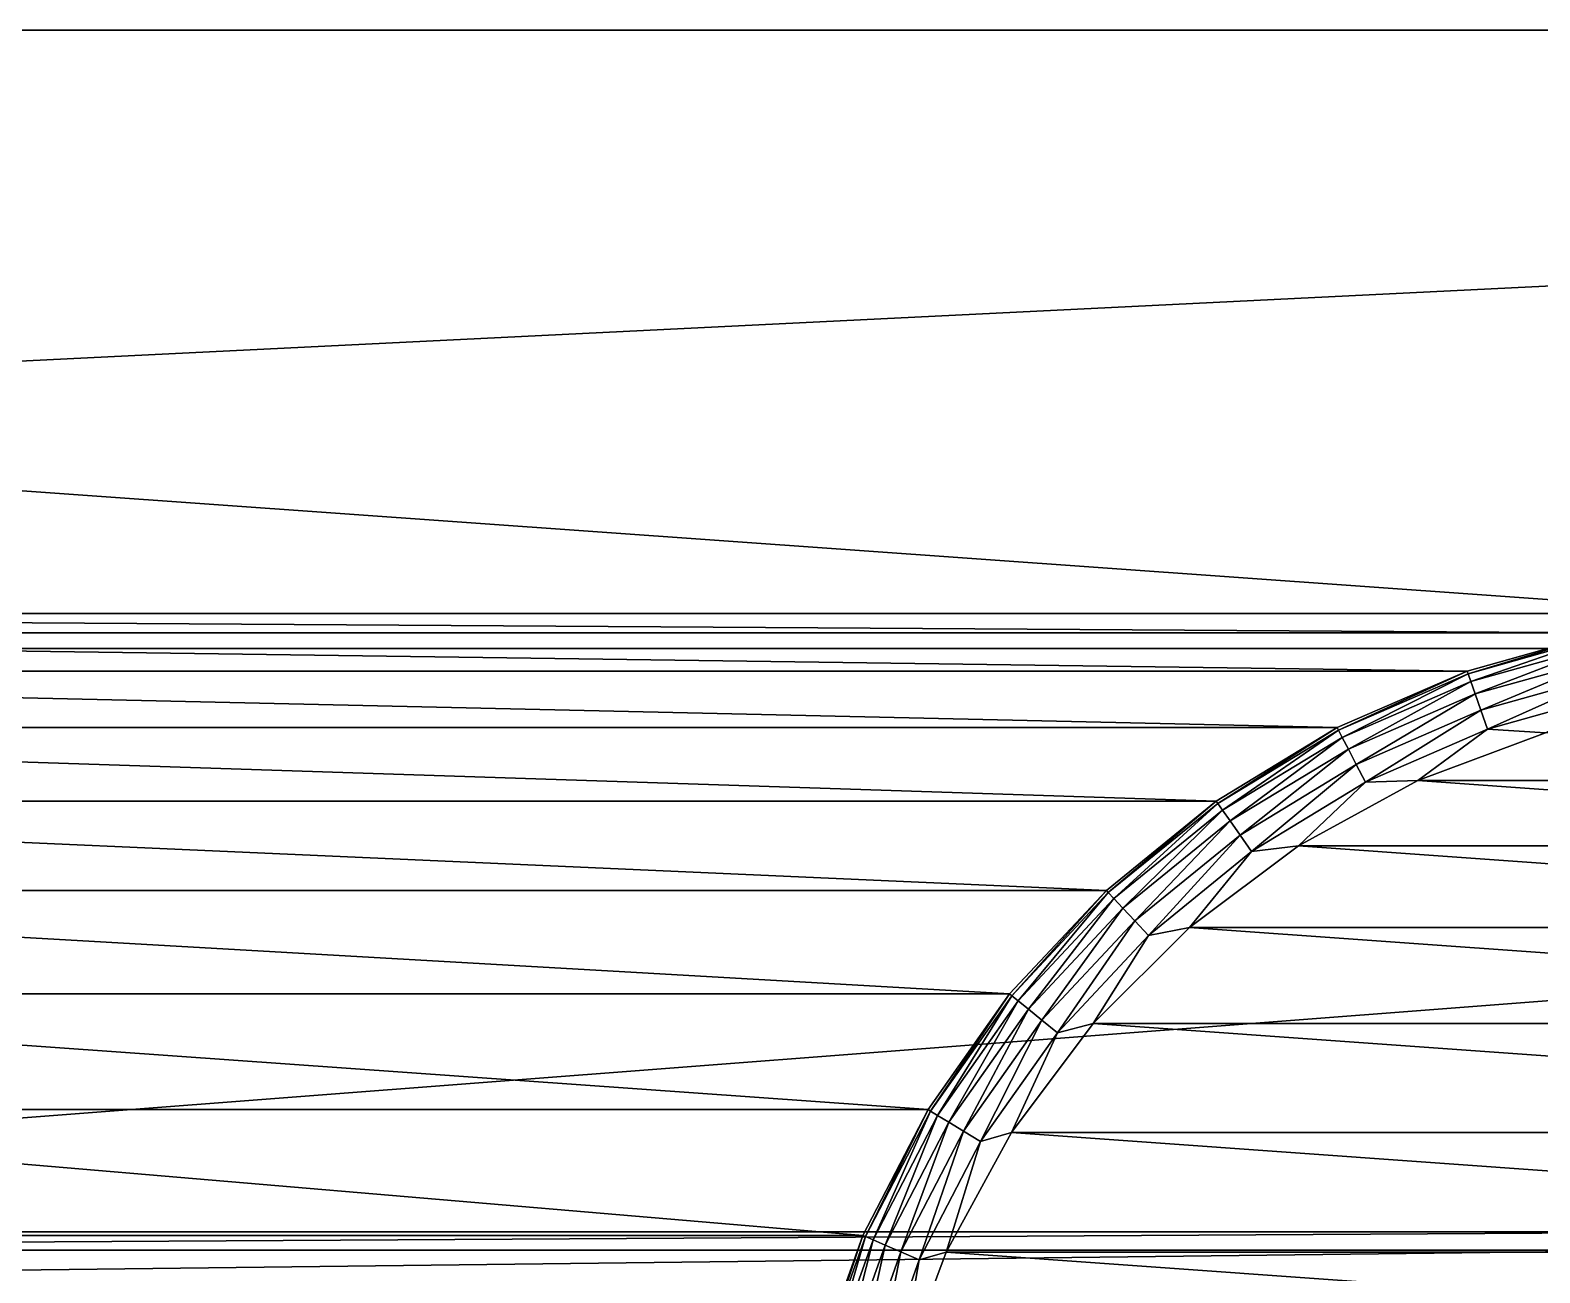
# Model space of a CAD drawing. Extents: x 464 to 15145, y 328 to 7622.
# Drawn here: x 7666 to 9346, y 6240 to 7622 of the extents above; entities that cross this region are included whole.
import ezdxf

# ---------------------------------------------------------------- set-up
doc = ezdxf.new("R2010")
doc.units = 0
doc.layers.get('0').update_dxf_attribs({"linetype": 'CONTINUOUS'})

msp = doc.modelspace()

# ---------------------------------------------------------------- linework, layer by layer
at = {"color": 7}
for points in [[(15145.1, 7622.4), (464.1, 7622.4), (15145.1, 7622.4, -4432), (15145.1, 7622.4)], [(15145.1, 7622.4, -4432), (464.1, 7622.4), (464.1, 7622.4, -4432), (15145.1, 7622.4, -4432)], [(6036.7, 6973.4, -4432), (9572.5, 6973.4, -4432), (464.1, 7622.4, -4432), (6036.7, 6973.4, -4432)], [(464.1, 7622.4, -4432), (9572.5, 6973.4, -4432), (15145.1, 7622.4, -4432), (464.1, 7622.4, -4432)], [(1152, 6934.5), (464.1, 7622.4), (15145.1, 7622.4), (1152, 6934.5)], [(1152, 6934.5), (15145.1, 7622.4), (14457.2, 6934.5), (1152, 6934.5)], [(6192.7, 6951.9, -4432), (9416.4, 6951.9, -4432), (6036.7, 6973.4, -4432), (6192.7, 6951.9, -4432)], [(6036.7, 6973.4, -4432), (9416.4, 6951.9, -4432), (9572.5, 6973.4, -4432), (6036.7, 6973.4, -4432)], [(6344.4, 6909.4, -4432), (9264.7, 6909.4, -4432), (6192.7, 6951.9, -4432), (6344.4, 6909.4, -4432)], [(6192.7, 6951.9, -4432), (9264.7, 6909.4, -4432), (9416.4, 6951.9, -4432), (6192.7, 6951.9, -4432)], [(9264.7, 6909.4, -5124.5), (9265.8, 6906.5, -5148.4), (9416.4, 6951.9, -5124.5), (9264.7, 6909.4, -5124.5)], [(9264.7, 6909.4, -4432), (9264.7, 6909.4, -5124.5), (9416.4, 6951.9, -4432), (9264.7, 6909.4, -4432)], [(9416.4, 6951.9, -4432), (9264.7, 6909.4, -5124.5), (9416.4, 6951.9, -5124.5), (9416.4, 6951.9, -4432)], [(9416.4, 6951.9, -5124.5), (9265.8, 6906.5, -5148.4), (9417, 6948.9, -5148.4), (9416.4, 6951.9, -5124.5)], [(9265.8, 6906.5, -5148.4), (9268.9, 6897.8, -5170.7), (9417, 6948.9, -5148.4), (9265.8, 6906.5, -5148.4)], [(9268.9, 6897.8, -5170.7), (9418.9, 6939.8, -5170.7), (9417, 6948.9, -5148.4), (9268.9, 6897.8, -5170.7)], [(9268.9, 6897.8, -5170.7), (9273.8, 6884, -5189.8), (9418.9, 6939.8, -5170.7), (9268.9, 6897.8, -5170.7)], [(9273.8, 6884, -5189.8), (9421.9, 6925.5, -5189.8), (9418.9, 6939.8, -5170.7), (9273.8, 6884, -5189.8)], [(14457.2, 6934.5, -3744.1), (6006.6, 6285.6, -3744.1), (1152, 6934.5, -3744.1), (14457.2, 6934.5, -3744.1)], [(1152, 6934.5), (14457.2, 6934.5), (1152, 6934.5, -3744.1), (1152, 6934.5)], [(1152, 6934.5, -3744.1), (14457.2, 6934.5), (14457.2, 6934.5, -3744.1), (1152, 6934.5, -3744.1)], [(9602.5, 6285.6, -3744.1), (6006.6, 6285.6, -3744.1), (14457.2, 6934.5, -3744.1), (9602.5, 6285.6, -3744.1)], [(9273.8, 6884, -5189.8), (9280.2, 6865.9, -5204.5), (9421.9, 6925.5, -5189.8), (9273.8, 6884, -5189.8)], [(9280.2, 6865.9, -5204.5), (9425.8, 6906.7, -5204.5), (9421.9, 6925.5, -5189.8), (9280.2, 6865.9, -5204.5)], [(6488.9, 6846.7, -4432), (9120.2, 6846.7, -4432), (6344.4, 6909.4, -4432), (6488.9, 6846.7, -4432)], [(6344.4, 6909.4, -4432), (9120.2, 6846.7, -4432), (9264.7, 6909.4, -4432), (6344.4, 6909.4, -4432)], [(9120.2, 6846.7, -5124.5), (9121.7, 6843.9, -5148.4), (9264.7, 6909.4, -5124.5), (9120.2, 6846.7, -5124.5)], [(9120.2, 6846.7, -4432), (9120.2, 6846.7, -5124.5), (9264.7, 6909.4, -4432), (9120.2, 6846.7, -4432)], [(9264.7, 6909.4, -4432), (9120.2, 6846.7, -5124.5), (9264.7, 6909.4, -5124.5), (9264.7, 6909.4, -4432)], [(9264.7, 6909.4, -5124.5), (9121.7, 6843.9, -5148.4), (9265.8, 6906.5, -5148.4), (9264.7, 6909.4, -5124.5)], [(9121.7, 6843.9, -5148.4), (9125.9, 6835.7, -5170.7), (9265.8, 6906.5, -5148.4), (9121.7, 6843.9, -5148.4)], [(9125.9, 6835.7, -5170.7), (9268.9, 6897.8, -5170.7), (9265.8, 6906.5, -5148.4), (9125.9, 6835.7, -5170.7)], [(9280.2, 6865.9, -5204.5), (9287.6, 6844.9, -5213.7), (9425.8, 6906.7, -5204.5), (9280.2, 6865.9, -5204.5)], [(9287.6, 6844.9, -5213.7), (9430.3, 6884.9, -5213.7), (9425.8, 6906.7, -5204.5), (9287.6, 6844.9, -5213.7)], [(9125.9, 6835.7, -5170.7), (9132.7, 6822.7, -5189.8), (9268.9, 6897.8, -5170.7), (9125.9, 6835.7, -5170.7)], [(9132.7, 6822.7, -5189.8), (9273.8, 6884, -5189.8), (9268.9, 6897.8, -5170.7), (9132.7, 6822.7, -5189.8)], [(9287.6, 6844.9, -5213.7), (9352.1, 6840.7, -5216.8), (9430.3, 6884.9, -5213.7), (9287.6, 6844.9, -5213.7)], [(9132.7, 6822.7, -5189.8), (9141.5, 6805.7, -5204.5), (9273.8, 6884, -5189.8), (9132.7, 6822.7, -5189.8)], [(9141.5, 6805.7, -5204.5), (9280.2, 6865.9, -5204.5), (9273.8, 6884, -5189.8), (9141.5, 6805.7, -5204.5)], [(9141.5, 6805.7, -5204.5), (9151.7, 6785.9, -5213.7), (9280.2, 6865.9, -5204.5), (9141.5, 6805.7, -5204.5)], [(9151.7, 6785.9, -5213.7), (9287.6, 6844.9, -5213.7), (9280.2, 6865.9, -5204.5), (9151.7, 6785.9, -5213.7)], [(6623.5, 6764.8, -4432), (8985.6, 6764.8, -4432), (6488.9, 6846.7, -4432), (6623.5, 6764.8, -4432)], [(6488.9, 6846.7, -4432), (8985.6, 6764.8, -4432), (9120.2, 6846.7, -4432), (6488.9, 6846.7, -4432)], [(8985.6, 6764.8, -5124.5), (8987.5, 6762.3, -5148.4), (9120.2, 6846.7, -5124.5), (8985.6, 6764.8, -5124.5)], [(8985.6, 6764.8, -4432), (8985.6, 6764.8, -5124.5), (9120.2, 6846.7, -4432), (8985.6, 6764.8, -4432)], [(9120.2, 6846.7, -4432), (8985.6, 6764.8, -5124.5), (9120.2, 6846.7, -5124.5), (9120.2, 6846.7, -4432)], [(9120.2, 6846.7, -5124.5), (8987.5, 6762.3, -5148.4), (9121.7, 6843.9, -5148.4), (9120.2, 6846.7, -5124.5)], [(8987.5, 6762.3, -5148.4), (8992.8, 6754.7, -5170.7), (9121.7, 6843.9, -5148.4), (8987.5, 6762.3, -5148.4)], [(8992.8, 6754.7, -5170.7), (9125.9, 6835.7, -5170.7), (9121.7, 6843.9, -5148.4), (8992.8, 6754.7, -5170.7)], [(8992.8, 6754.7, -5170.7), (9001.2, 6742.7, -5189.8), (9125.9, 6835.7, -5170.7), (8992.8, 6754.7, -5170.7)], [(9001.2, 6742.7, -5189.8), (9132.7, 6822.7, -5189.8), (9125.9, 6835.7, -5170.7), (9001.2, 6742.7, -5189.8)], [(9151.7, 6785.9, -5213.7), (9210.1, 6787.8, -5216.8), (9287.6, 6844.9, -5213.7), (9151.7, 6785.9, -5213.7)], [(9210.1, 6787.8, -5216.8), (9352.1, 6840.7, -5216.8), (9287.6, 6844.9, -5213.7), (9210.1, 6787.8, -5216.8)], [(9210.1, 6787.8, -5216.8), (10092.3, 6787.8, -5216.8), (9352.1, 6840.7, -5216.8), (9210.1, 6787.8, -5216.8)], [(9001.2, 6742.7, -5189.8), (9012.3, 6727.1, -5204.5), (9132.7, 6822.7, -5189.8), (9001.2, 6742.7, -5189.8)], [(9012.3, 6727.1, -5204.5), (9141.5, 6805.7, -5204.5), (9132.7, 6822.7, -5189.8), (9012.3, 6727.1, -5204.5)], [(9012.3, 6727.1, -5204.5), (9025.1, 6708.9, -5213.7), (9141.5, 6805.7, -5204.5), (9012.3, 6727.1, -5204.5)], [(9025.1, 6708.9, -5213.7), (9151.7, 6785.9, -5213.7), (9141.5, 6805.7, -5204.5), (9025.1, 6708.9, -5213.7)], [(9025.1, 6708.9, -5213.7), (9077.2, 6715.2, -5216.8), (9151.7, 6785.9, -5213.7), (9025.1, 6708.9, -5213.7)], [(9077.2, 6715.2, -5216.8), (9210.1, 6787.8, -5216.8), (9151.7, 6785.9, -5213.7), (9077.2, 6715.2, -5216.8)], [(9077.2, 6715.2, -5216.8), (10225.3, 6715.2, -5216.8), (9210.1, 6787.8, -5216.8), (9077.2, 6715.2, -5216.8)], [(9210.1, 6787.8, -5216.8), (10225.3, 6715.2, -5216.8), (10092.3, 6787.8, -5216.8), (9210.1, 6787.8, -5216.8)], [(6745.7, 6665.4, -4432), (8863.5, 6665.4, -4432), (6623.5, 6764.8, -4432), (6745.7, 6665.4, -4432)], [(6623.5, 6764.8, -4432), (8863.5, 6665.4, -4432), (8985.6, 6764.8, -4432), (6623.5, 6764.8, -4432)], [(8863.5, 6665.4, -5124.5), (8865.6, 6663.1, -5148.4), (8985.6, 6764.8, -5124.5), (8863.5, 6665.4, -5124.5)], [(8863.5, 6665.4, -4432), (8863.5, 6665.4, -5124.5), (8985.6, 6764.8, -4432), (8863.5, 6665.4, -4432)], [(8985.6, 6764.8, -4432), (8863.5, 6665.4, -5124.5), (8985.6, 6764.8, -5124.5), (8985.6, 6764.8, -4432)], [(8985.6, 6764.8, -5124.5), (8865.6, 6663.1, -5148.4), (8987.5, 6762.3, -5148.4), (8985.6, 6764.8, -5124.5)], [(8865.6, 6663.1, -5148.4), (8871.9, 6656.4, -5170.7), (8987.5, 6762.3, -5148.4), (8865.6, 6663.1, -5148.4)], [(8871.9, 6656.4, -5170.7), (8992.8, 6754.7, -5170.7), (8987.5, 6762.3, -5148.4), (8871.9, 6656.4, -5170.7)], [(8871.9, 6656.4, -5170.7), (8881.9, 6645.6, -5189.8), (8992.8, 6754.7, -5170.7), (8871.9, 6656.4, -5170.7)], [(8881.9, 6645.6, -5189.8), (9001.2, 6742.7, -5189.8), (8992.8, 6754.7, -5170.7), (8881.9, 6645.6, -5189.8)], [(8881.9, 6645.6, -5189.8), (8895, 6631.7, -5204.5), (9001.2, 6742.7, -5189.8), (8881.9, 6645.6, -5189.8)], [(8895, 6631.7, -5204.5), (9012.3, 6727.1, -5204.5), (9001.2, 6742.7, -5189.8), (8895, 6631.7, -5204.5)], [(8895, 6631.7, -5204.5), (8910.2, 6615.4, -5213.7), (9012.3, 6727.1, -5204.5), (8895, 6631.7, -5204.5)], [(8910.2, 6615.4, -5213.7), (9025.1, 6708.9, -5213.7), (9012.3, 6727.1, -5204.5), (8910.2, 6615.4, -5213.7)], [(8910.2, 6615.4, -5213.7), (8955.9, 6624.4, -5216.8), (9025.1, 6708.9, -5213.7), (8910.2, 6615.4, -5213.7)], [(8955.9, 6624.4, -5216.8), (9077.2, 6715.2, -5216.8), (9025.1, 6708.9, -5213.7), (8955.9, 6624.4, -5216.8)], [(8955.9, 6624.4, -5216.8), (10346.6, 6624.4, -5216.8), (9077.2, 6715.2, -5216.8), (8955.9, 6624.4, -5216.8)], [(9077.2, 6715.2, -5216.8), (10346.6, 6624.4, -5216.8), (10225.3, 6715.2, -5216.8), (9077.2, 6715.2, -5216.8)], [(6853.2, 6550.3, -4432), (8755.9, 6550.3, -4432), (6745.7, 6665.4, -4432), (6853.2, 6550.3, -4432)], [(6745.7, 6665.4, -4432), (8755.9, 6550.3, -4432), (8863.5, 6665.4, -4432), (6745.7, 6665.4, -4432)], [(8755.9, 6550.3, -5124.5), (8758.4, 6548.3, -5148.4), (8863.5, 6665.4, -5124.5), (8755.9, 6550.3, -5124.5)], [(8755.9, 6550.3, -4432), (8755.9, 6550.3, -5124.5), (8863.5, 6665.4, -4432), (8755.9, 6550.3, -4432)], [(8863.5, 6665.4, -4432), (8755.9, 6550.3, -5124.5), (8863.5, 6665.4, -5124.5), (8863.5, 6665.4, -4432)], [(8863.5, 6665.4, -5124.5), (8758.4, 6548.3, -5148.4), (8865.6, 6663.1, -5148.4), (8863.5, 6665.4, -5124.5)], [(8758.4, 6548.3, -5148.4), (8765.5, 6542.5, -5170.7), (8865.6, 6663.1, -5148.4), (8758.4, 6548.3, -5148.4)], [(8765.5, 6542.5, -5170.7), (8871.9, 6656.4, -5170.7), (8865.6, 6663.1, -5148.4), (8765.5, 6542.5, -5170.7)], [(8765.5, 6542.5, -5170.7), (8776.9, 6533.2, -5189.8), (8871.9, 6656.4, -5170.7), (8765.5, 6542.5, -5170.7)], [(8776.9, 6533.2, -5189.8), (8881.9, 6645.6, -5189.8), (8871.9, 6656.4, -5170.7), (8776.9, 6533.2, -5189.8)], [(8776.9, 6533.2, -5189.8), (8791.7, 6521.2, -5204.5), (8881.9, 6645.6, -5189.8), (8776.9, 6533.2, -5189.8)], [(8791.7, 6521.2, -5204.5), (8895, 6631.7, -5204.5), (8881.9, 6645.6, -5189.8), (8791.7, 6521.2, -5204.5)], [(8791.7, 6521.2, -5204.5), (8809, 6507.1, -5213.7), (8895, 6631.7, -5204.5), (8791.7, 6521.2, -5204.5)], [(8809, 6507.1, -5213.7), (8910.2, 6615.4, -5213.7), (8895, 6631.7, -5204.5), (8809, 6507.1, -5213.7)], [(8848.8, 6517.3, -5216.8), (8955.9, 6624.4, -5216.8), (8910.2, 6615.4, -5213.7), (8848.8, 6517.3, -5216.8)], [(8848.8, 6517.3, -5216.8), (10453.7, 6517.3, -5216.8), (8955.9, 6624.4, -5216.8), (8848.8, 6517.3, -5216.8)], [(8955.9, 6624.4, -5216.8), (10453.7, 6517.3, -5216.8), (10346.6, 6624.4, -5216.8), (8955.9, 6624.4, -5216.8)], [(8809, 6507.1, -5213.7), (8848.8, 6517.3, -5216.8), (8910.2, 6615.4, -5213.7), (8809, 6507.1, -5213.7)], [(6944, 6421.6, -4432), (8665.1, 6421.6, -4432), (6853.2, 6550.3, -4432), (6944, 6421.6, -4432)], [(6853.2, 6550.3, -4432), (8665.1, 6421.6, -4432), (8755.9, 6550.3, -4432), (6853.2, 6550.3, -4432)], [(8665.1, 6421.6, -5124.5), (8667.8, 6420, -5148.4), (8755.9, 6550.3, -5124.5), (8665.1, 6421.6, -5124.5)], [(8665.1, 6421.6, -4432), (8665.1, 6421.6, -5124.5), (8755.9, 6550.3, -4432), (8665.1, 6421.6, -4432)], [(8755.9, 6550.3, -4432), (8665.1, 6421.6, -5124.5), (8755.9, 6550.3, -5124.5), (8755.9, 6550.3, -4432)], [(8755.9, 6550.3, -5124.5), (8667.8, 6420, -5148.4), (8758.4, 6548.3, -5148.4), (8755.9, 6550.3, -5124.5)], [(8667.8, 6420, -5148.4), (8675.7, 6415.2, -5170.7), (8758.4, 6548.3, -5148.4), (8667.8, 6420, -5148.4)], [(8675.7, 6415.2, -5170.7), (8765.5, 6542.5, -5170.7), (8758.4, 6548.3, -5148.4), (8675.7, 6415.2, -5170.7)], [(8675.7, 6415.2, -5170.7), (8688.2, 6407.5, -5189.8), (8765.5, 6542.5, -5170.7), (8675.7, 6415.2, -5170.7)], [(8688.2, 6407.5, -5189.8), (8776.9, 6533.2, -5189.8), (8765.5, 6542.5, -5170.7), (8688.2, 6407.5, -5189.8)], [(8688.2, 6407.5, -5189.8), (8704.5, 6397.6, -5204.5), (8776.9, 6533.2, -5189.8), (8688.2, 6407.5, -5189.8)], [(8704.5, 6397.6, -5204.5), (8791.7, 6521.2, -5204.5), (8776.9, 6533.2, -5189.8), (8704.5, 6397.6, -5204.5)], [(8704.5, 6397.6, -5204.5), (8723.6, 6386, -5213.7), (8791.7, 6521.2, -5204.5), (8704.5, 6397.6, -5204.5)], [(8723.6, 6386, -5213.7), (8809, 6507.1, -5213.7), (8791.7, 6521.2, -5204.5), (8723.6, 6386, -5213.7)], [(8758, 6396, -5216.8), (8848.8, 6517.3, -5216.8), (8809, 6507.1, -5213.7), (8758, 6396, -5216.8)], [(8758, 6396, -5216.8), (10544.5, 6396, -5216.8), (8848.8, 6517.3, -5216.8), (8758, 6396, -5216.8)], [(8848.8, 6517.3, -5216.8), (10544.5, 6396, -5216.8), (10453.7, 6517.3, -5216.8), (8848.8, 6517.3, -5216.8)], [(8723.6, 6386, -5213.7), (8758, 6396, -5216.8), (8809, 6507.1, -5213.7), (8723.6, 6386, -5213.7)], [(7016.5, 6281.7, -4432), (8592.6, 6281.7, -4432), (6944, 6421.6, -4432), (7016.5, 6281.7, -4432)], [(6944, 6421.6, -4432), (8592.6, 6281.7, -4432), (8665.1, 6421.6, -4432), (6944, 6421.6, -4432)], [(8592.6, 6281.7, -5124.5), (8595.5, 6280.5, -5148.4), (8665.1, 6421.6, -5124.5), (8592.6, 6281.7, -5124.5)], [(8592.6, 6281.7, -4432), (8592.6, 6281.7, -5124.5), (8665.1, 6421.6, -4432), (8592.6, 6281.7, -4432)], [(8665.1, 6421.6, -4432), (8592.6, 6281.7, -5124.5), (8665.1, 6421.6, -5124.5), (8665.1, 6421.6, -4432)], [(8665.1, 6421.6, -5124.5), (8595.5, 6280.5, -5148.4), (8667.8, 6420, -5148.4), (8665.1, 6421.6, -5124.5)], [(8595.5, 6280.5, -5148.4), (8604, 6276.8, -5170.7), (8667.8, 6420, -5148.4), (8595.5, 6280.5, -5148.4)], [(8604, 6276.8, -5170.7), (8675.7, 6415.2, -5170.7), (8667.8, 6420, -5148.4), (8604, 6276.8, -5170.7)], [(8604, 6276.8, -5170.7), (8617.4, 6271, -5189.8), (8675.7, 6415.2, -5170.7), (8604, 6276.8, -5170.7)], [(8617.4, 6271, -5189.8), (8688.2, 6407.5, -5189.8), (8675.7, 6415.2, -5170.7), (8617.4, 6271, -5189.8)], [(8617.4, 6271, -5189.8), (8635, 6263.3, -5204.5), (8688.2, 6407.5, -5189.8), (8617.4, 6271, -5189.8)], [(8635, 6263.3, -5204.5), (8704.5, 6397.6, -5204.5), (8688.2, 6407.5, -5189.8), (8635, 6263.3, -5204.5)], [(8635, 6263.3, -5204.5), (8655.4, 6254.5, -5213.7), (8704.5, 6397.6, -5204.5), (8635, 6263.3, -5204.5)], [(8655.4, 6254.5, -5213.7), (8723.6, 6386, -5213.7), (8704.5, 6397.6, -5204.5), (8655.4, 6254.5, -5213.7)], [(8655.4, 6254.5, -5213.7), (8685.4, 6263, -5216.8), (8723.6, 6386, -5213.7), (8655.4, 6254.5, -5213.7)], [(8685.4, 6263, -5216.8), (8758, 6396, -5216.8), (8723.6, 6386, -5213.7), (8685.4, 6263, -5216.8)], [(8685.4, 6263, -5216.8), (10617.1, 6263, -5216.8), (8758, 6396, -5216.8), (8685.4, 6263, -5216.8)], [(8758, 6396, -5216.8), (10617.1, 6263, -5216.8), (10544.5, 6396, -5216.8), (8758, 6396, -5216.8)], [(9602.5, 6285.6, -3744.1), (6102, 6265.4, -3744.1), (6006.6, 6285.6, -3744.1), (9602.5, 6285.6, -3744.1)], [(9507.1, 6265.4, -3744.1), (6102, 6265.4, -3744.1), (9602.5, 6285.6, -3744.1), (9507.1, 6265.4, -3744.1)], [(7069.3, 6133.3, -4432), (8539.9, 6133.3, -4432), (7016.5, 6281.7, -4432), (7069.3, 6133.3, -4432)], [(7016.5, 6281.7, -4432), (8539.9, 6133.3, -4432), (8592.6, 6281.7, -4432), (7016.5, 6281.7, -4432)], [(8539.9, 6133.3, -5124.5), (8542.9, 6132.4, -5148.4), (8592.6, 6281.7, -5124.5), (8539.9, 6133.3, -5124.5)], [(8539.9, 6133.3, -4432), (8539.9, 6133.3, -5124.5), (8592.6, 6281.7, -4432), (8539.9, 6133.3, -4432)], [(8592.6, 6281.7, -4432), (8539.9, 6133.3, -5124.5), (8592.6, 6281.7, -5124.5), (8592.6, 6281.7, -4432)], [(8592.6, 6281.7, -5124.5), (8542.9, 6132.4, -5148.4), (8595.5, 6280.5, -5148.4), (8592.6, 6281.7, -5124.5)], [(8542.9, 6132.4, -5148.4), (8551.8, 6130, -5170.7), (8595.5, 6280.5, -5148.4), (8542.9, 6132.4, -5148.4)], [(8595.5, 6280.5, -5148.4), (8551.8, 6130, -5170.7), (8604, 6276.8, -5170.7), (8595.5, 6280.5, -5148.4)], [(9507.1, 6265.4, -3744.1), (6191, 6225.7, -3744.1), (6102, 6265.4, -3744.1), (9507.1, 6265.4, -3744.1)], [(9418.1, 6225.7, -3744.1), (6191, 6225.7, -3744.1), (9507.1, 6265.4, -3744.1), (9418.1, 6225.7, -3744.1)], [(8551.8, 6130, -5170.7), (8565.9, 6126, -5189.8), (8604, 6276.8, -5170.7), (8551.8, 6130, -5170.7)], [(8565.9, 6126, -5189.8), (8617.4, 6271, -5189.8), (8604, 6276.8, -5170.7), (8565.9, 6126, -5189.8)], [(8565.9, 6126, -5189.8), (8584.3, 6120.8, -5204.5), (8617.4, 6271, -5189.8), (8565.9, 6126, -5189.8)], [(8584.3, 6120.8, -5204.5), (8635, 6263.3, -5204.5), (8617.4, 6271, -5189.8), (8584.3, 6120.8, -5204.5)], [(8584.3, 6120.8, -5204.5), (8605.8, 6114.8, -5213.7), (8635, 6263.3, -5204.5), (8584.3, 6120.8, -5204.5)], [(8605.8, 6114.8, -5213.7), (8655.4, 6254.5, -5213.7), (8635, 6263.3, -5204.5), (8605.8, 6114.8, -5213.7)], [(8605.8, 6114.8, -5213.7), (8632.4, 6121.1, -5216.8), (8655.4, 6254.5, -5213.7), (8605.8, 6114.8, -5213.7)], [(8632.4, 6121.1, -5216.8), (8685.4, 6263, -5216.8), (8655.4, 6254.5, -5213.7), (8632.4, 6121.1, -5216.8)], [(8632.4, 6121.1, -5216.8), (10670.1, 6121.1, -5216.8), (8685.4, 6263, -5216.8), (8632.4, 6121.1, -5216.8)], [(8685.4, 6263, -5216.8), (10670.1, 6121.1, -5216.8), (10617.1, 6263, -5216.8), (8685.4, 6263, -5216.8)]]:
    msp.add_3dface(points, dxfattribs=at)

doc.saveas('drawing.dxf')
